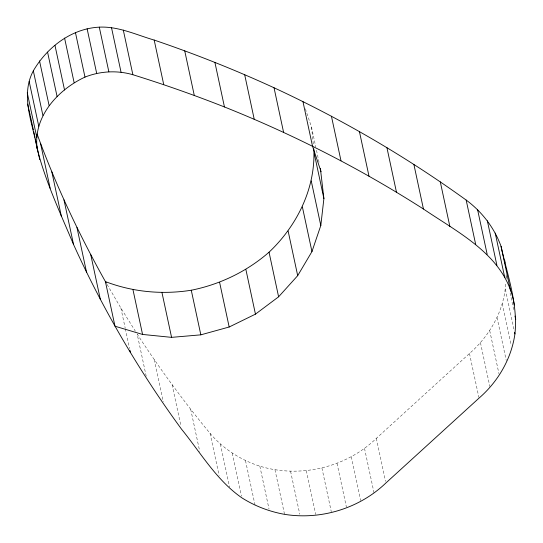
<?xml version="1.0" encoding="UTF-8"?>
<svg xmlns="http://www.w3.org/2000/svg" width="543" height="543" viewBox="0 0 543 543"><rect width="100%" height="100%" fill="white"/><g stroke="black" fill="none" stroke-linecap="round" stroke-linejoin="round"><path stroke-width="0.41" stroke-dasharray="2.71 2.04" d="M146.196 376.197L137.169 334.067C159.561 368.527 183.921 401.691 210.073 433.395C223.146 448.803 240.637 460.002 259.832 466.159C300.007 478.498 346.101 467.598 376.34 438.364L469.478 353.5C489.677 335.893 504.175 310.725 505.682 283.67M506.049 277.208L506.185 274.785M107.093 284.464L120.892 308.051L135.404 331.25M305.37 108.804L311.533 127.164L315.788 146.99M506.538 276.441L507.067 278.919M510.081 292.962L513.8 310.311M505.363 289.317L513.861 328.97M502.295 303.673L511.153 344.975M497.042 317.54L506.252 360.498M489.718 330.646L498.929 373.604M480.467 342.714L489.854 386.501M469.478 353.5L478.865 397.286M316.494 150.289L319.148 162.683M376.34 438.364L385.544 481.322M364.509 448.369L374.073 492.976M351.314 456.751L360.701 500.531M337.02 463.349L346.407 507.128M321.918 468.018L331.305 511.798M306.327 470.666L315.714 514.452M290.566 471.243L299.777 514.201M274.962 469.729L284.525 514.336M259.832 466.159L269.043 509.117M245.497 460.607L255.061 505.214M232.248 453.188L241.459 496.146M220.356 444.052L229.567 487.01M210.073 433.395L219.107 475.525M190.702 409.313L199.736 451.443M172.083 384.715L180.941 426.017M154.232 359.629L163.267 401.759M120.892 308.051L125.141 327.877M125.318 328.705L129.567 348.531M311.533 127.164L313.284 143.909"/><path stroke-width="0.81" d="M514.927 333.931C518.09 304.107 507.393 275.138 501.06 246.373C494.361 227.85 481.974 211.75 466.165 200.062C405.92 156.567 341.438 119.019 274.032 87.769C234.943 69.803 194.923 53.9 154.185 40.067C136.178 34.827 118.483 26.22 99.288 27.15C71.452 28.528 46.969 47.343 33.333 70.828C20.023 95.663 32.736 123.336 37.148 148.653C45.564 181.796 60.307 213.032 73.536 244.472C103.055 309.619 139.402 371.622 181.647 429.323C200.74 452.828 216.521 480.229 241.811 497.795C254.823 506.069 269.362 511.594 284.525 514.336C320.804 520.194 359.371 508.506 385.903 482.978L479.041 398.107C497.999 381.709 511.363 358.862 514.927 333.931L514.574 332.275M37.1 134.053C55.753 185.014 78.884 234.284 105.423 281.607C132.777 292.053 162.384 294.808 191.272 290.233C220.037 284.444 246.902 271.493 269.043 252.196C297.096 225.739 315.788 187.959 313.806 148.931M106.258 283.032L105.423 281.607L114.987 326.214L142.565 334.44L171.568 337.359L200.835 334.841L229.173 327.001L255.454 314.146L278.607 296.804L297.693 275.661L311.954 251.579L320.804 225.535L323.899 198.568L320.39 168.466M37.148 148.653C32.926 116.793 57.925 89.67 84.986 77.092C100.177 71.079 117.166 70.135 132.872 74.724C163.789 84.335 194.34 95.086 224.456 106.964C293.79 134.657 360.559 168.764 423.445 209.014C459.751 233.7 506.857 256.635 514.302 304.983M321.096 171.771L312.524 146.23L302.96 101.616M27.584 104.046L30.17 114.98M501.06 246.373L510.624 290.98M515.035 316.094L515.748 319.399M495.223 233.076L504.786 277.69M487.342 220.763L496.906 265.371M477.596 209.679L487.159 254.287M466.165 200.062L475.729 244.669M440.305 181.891L449.869 226.499M413.881 164.407L423.445 209.014M386.915 147.628L396.478 192.236M359.425 131.562L368.989 176.17M331.434 116.222L340.997 160.83M314.336 153.954L323.899 198.568M311.241 180.921L320.804 225.535M302.39 206.971L311.954 251.579M274.032 87.769L283.595 132.377M288.129 231.053L297.693 275.661M244.669 74.676L254.233 119.284M269.043 252.196L278.607 296.804M214.892 62.357L224.456 106.964M245.891 269.538L255.454 314.146M184.722 50.818L194.285 95.425M219.616 282.394L229.173 327.001M154.185 40.067L163.748 84.674M191.272 290.233L200.835 334.841M123.309 30.116L132.872 74.724M111.491 27.591L121.055 72.199M162.004 292.752L171.568 337.359M99.288 27.15L108.851 71.757M87.124 28.799L96.688 73.407M133.001 289.833L142.565 334.44M75.423 32.485L84.986 77.092M64.576 38.078L74.14 82.685M129.92 350.181L130.456 352.658M54.972 45.381L64.536 89.989M47.567 52.128L57.13 96.735M90.769 254.742L100.333 299.349M76.95 227.49L86.513 272.097M39.53 60.897L49.094 105.505M63.972 199.865L73.536 244.472M33.333 70.828L42.897 115.435M51.836 171.893L61.4 216.501M29.193 81.579L38.757 126.193M40.569 143.59L50.132 188.197M27.252 92.785L36.815 137.393M30.347 115.808L33.354 129.852M33.707 131.501L34.949 137.284M35.302 138.933L39.734 159.588M504.739 260.375L504.976 262.778"/></g></svg>
